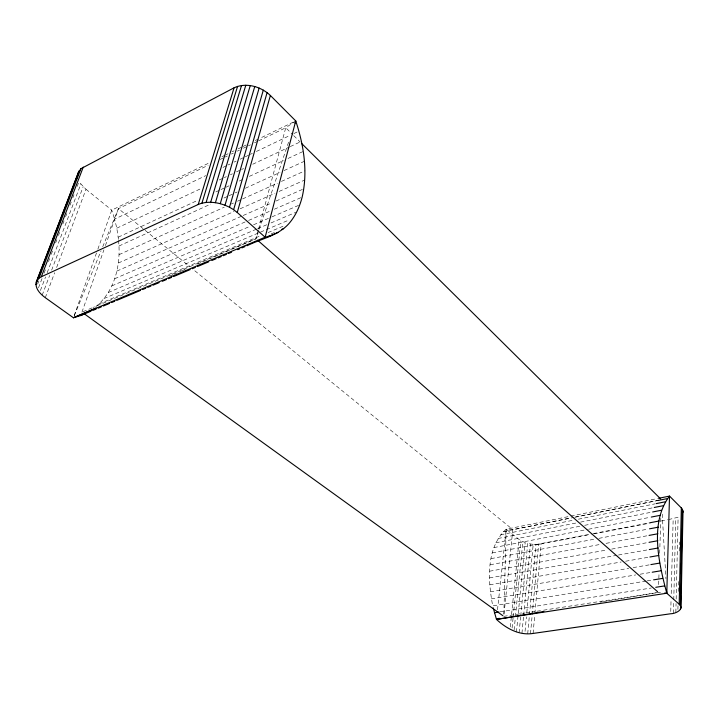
<?xml version="1.0" encoding="UTF-8"?>
<svg xmlns="http://www.w3.org/2000/svg" width="719" height="719" viewBox="0 0 719 719"><rect width="100%" height="100%" fill="white"/><g stroke="black" fill="none" stroke-linecap="round" stroke-linejoin="round"><path stroke-width="0.54" stroke-dasharray="3.6 2.7" d="M646.102 581.069L492.704 605.856C488.039 580.61 485.55 548.264 506.185 529.211L569.763 516.323M677.918 609.388L678.017 604.895M678.323 591.413L678.556 581.312M679.248 550.988L679.455 542M675.842 612.525L676.058 603.556M676.166 599.071L678.107 517.213L668.778 519.54M670.755 611.518L671.07 599.224M671.222 593.624L673.173 518.696M673.433 613.244L673.739 600.922M673.766 599.808L675.788 518.057M503.839 614.116L506.185 529.211L512.836 529.633L571.156 517.869M658.658 584.592L659.053 572.297M659.665 553.297L660.824 517.536M95.852 306.618C115.094 290.97 121.071 264.206 118.545 240.47M533.094 633.439L534.783 614.646M534.882 613.541L541.146 543.906L589.553 534.666M530.496 633.7L532.123 615.806M532.231 614.691L538.648 544.256L541.146 543.906M527.71 633.754L529.364 615.877M529.472 614.763L535.97 544.391L538.648 544.256M525.041 631.372L526.407 616.857M526.82 612.399L533.21 544.292L535.97 544.391M519.109 632.738L520.619 617.109M520.727 615.994L527.728 543.465L520.799 540.832L506.185 529.211L497.197 612.732M521.94 633.268L523.531 616.525M523.639 615.41L530.433 543.986L527.728 543.465M516.44 632.037L525.167 542.755M512.09 627.966L513.096 617.909M513.204 616.794L520.799 540.832M514.112 630.06L515.325 617.783M515.433 616.668L522.839 541.865M510.319 626.914L519.118 539.672M504.01 614.125L512.836 529.633L193.33 269.58M258.283 230.152L255.964 238.78L209.822 258.741M258.57 229.073L285.749 127.748L295.743 120.936L259.352 138.578M288.58 142.173L255.964 238.78L93.281 307.364M81.957 312.136L103.931 249.826M105.423 245.601L118.455 208.636L208.15 165.271M74.174 315.641L97.478 250.221M97.856 249.169L111.769 210.128L209.822 162.593M45.279 297.684L54.68 272.672M56.63 267.459L86.01 189.286L80.896 183.965L79.198 181.143M42.178 295.203L49.674 275.386M51.642 270.173L83.188 186.706M38.493 287.807L42.484 277.345M44.084 273.166L46.079 267.935M48.47 261.662L49.665 258.525M51.265 254.337L53.26 249.116M55.651 242.833L56.846 239.697M58.446 235.517L59.641 232.381M62.832 224.013L64.036 220.877M65.627 216.698L66.822 213.561M70.013 205.194L71.217 202.057M72.808 197.869L74.003 194.732M77.203 186.374L78.398 183.228M40.417 290.494L45.576 276.923M47.166 272.744L80.896 183.965M37.658 284.077L38.862 280.931M74.273 315.695L101.037 250.841M102.736 246.725L118.455 208.636L189.843 266.74M221.955 156.715L224.984 155.241M225.991 154.747L228.013 153.767M232.057 151.808L234.079 150.828M238.124 148.869L242.168 146.91M243.184 146.424L246.213 144.95M255.308 140.538L258.346 139.073M220.239 159.42L224.274 157.47M225.281 156.985L227.294 156.014M231.329 154.064L233.342 153.093M237.369 151.143L239.391 150.163M243.417 148.213L247.453 146.263M248.459 145.777L250.473 144.807M254.508 142.856L257.528 141.391M258.534 140.906L285.749 127.748L292.921 134.857M118.455 239.364L116.802 228.184L114.627 219.142L205.751 175.643M222.971 167.419L227.015 165.487M228.031 165.002L230.053 164.04M234.106 162.108L236.129 161.137M240.182 159.205L244.226 157.272M245.242 156.787L249.295 154.855M250.302 154.369L252.333 153.399M256.377 151.466L289.793 135.514M293.846 133.581L298.906 131.164M116.802 228.184L200.996 188.576M219.259 179.993L223.312 178.078M224.328 177.602L226.359 176.649M230.413 174.744L232.444 173.791M236.497 171.877L240.559 169.972M241.575 169.495L243.597 168.543M252.728 164.247L289.254 147.071M290.26 146.586L301.423 141.346M118.267 237.153L197.554 200.403M215.853 191.919L219.924 190.032M220.94 189.564L225.002 187.677M226.018 187.21L229.064 185.79M239.238 181.08L243.301 179.193M249.403 176.371L283.96 160.346M288.031 158.459L303.274 151.394M119.012 246.006L210.712 204.088M223.96 198.031L228.031 196.17M229.055 195.703L234.151 193.375M235.167 192.908L237.207 191.982M245.359 188.252L279.997 172.425M284.068 170.556L304.452 161.245M119.039 254.652L224.238 207.207M231.392 203.98L233.432 203.064M237.522 201.221L241.602 199.379M242.627 198.911L277.354 183.255M281.435 181.413L304.928 170.816M118.329 263.037L234.052 211.503M240.191 208.771L275.009 193.258M279.107 191.443L304.712 180.038M116.891 271.081L242.168 215.943M243.193 215.493L271.944 202.839M276.051 201.032L303.778 188.827M114.725 278.729L247.57 220.886M248.594 220.436L270.227 211.027M274.343 209.229L302.151 197.123M169.819 276.051L172.902 274.721M173.926 274.272L181.107 271.171M182.132 270.721L185.205 269.391M197.509 264.071L208.789 259.191M111.831 285.901L249.475 226.548M253.582 224.777L271.045 217.246M272.079 216.805L299.814 204.843M108.245 292.534L256.602 229.1M257.627 228.66L266.902 224.696M271.018 222.935L295.752 212.357M103.967 298.574L288.93 220.041M99.033 303.957L260.853 235.616M268.07 232.57L283.538 226.045M82.991 311.704L92.257 307.795M271.27 233.828L274.37 232.525M570.859 516.098L657.463 498.537M575.559 516.979L660.294 499.876M503.255 531.692L573.645 517.491M574.751 517.267L658.343 500.406M500.532 534.792L572.89 520.295M578.373 519.199L655.117 503.83M498.051 538.495L576.162 522.992M580.557 522.12L653.167 507.704M495.84 542.773L580.278 526.191M584.664 525.328L651.549 512.189M493.926 547.581L587.441 529.445M588.546 529.229L650.156 517.285M492.326 552.884L592.114 533.813M593.211 533.597L650.237 522.704M593.957 533.822L650.075 523.108M661.076 521.005L667.672 519.747M491.068 558.627L594.478 539.178M598.882 538.351L648.385 529.04M490.169 564.757L601.614 544.166M606.027 543.357L647.954 535.61M489.648 571.21L606.162 550.098M611.662 549.1L647.936 542.53M489.495 577.923L617.342 555.23M618.448 555.032L649.302 549.559M489.729 584.817L621.189 561.988M625.611 561.224L648.808 557.198M490.349 591.818L628.73 568.343M633.16 567.588L649.769 564.774M600.023 602.145L602.225 601.776M603.331 601.596L607.735 600.859M608.84 600.68L658.406 592.411L660.5 592.618M491.338 598.855L635.686 574.948M640.099 574.22L651.117 572.396M647.208 580.889L653.823 579.82M499.948 611.86L651.315 587.998M503.776 616.354L524.762 613.1M525.868 612.93L530.289 612.246M531.395 612.076L535.808 611.393M536.913 611.222L542.441 610.368M543.537 610.197L658.406 592.411M530.433 543.986L533.21 544.292M86.01 189.286L111.769 210.128L114.627 219.142M293.72 135.648L300.102 141.967M662.226 514.139L665.947 578.75"/><path stroke-width="1.08" d="M493.198 607.816L496.469 619.41C506.32 628.532 519.289 635.686 533.094 633.439L670.692 613.756C675.267 613.819 684.803 609.46 679.194 604.23L666.783 593.229C658.901 563.507 649.302 522.803 669.515 496.092L681.333 507.947L682.43 509.349L683.05 512.243M681.001 608.148L683.014 510.796M679.194 604.23L681.333 507.947M680.345 605.524L682.43 509.349M680.489 609.415L680.776 596.051M681.261 573.78L681.495 562.644M681.98 540.373L682.214 529.238M90.954 311.228L80.618 315.56L73.428 317.753L45.279 297.684C40.489 294.107 34.97 288.786 36.193 282.225L78.137 173.009L80.905 168.704L234.07 87.808C246.168 82.164 261.069 86.541 270.38 95.483L295.743 120.936C303.813 145.283 308.029 171.814 302.151 197.123C299.643 206.874 295.401 216.284 288.687 223.87C277.822 235.868 260.988 238.807 247.048 245.745M77.787 175.58L78.137 173.009M271.863 235.338L265.14 237.216L237.252 212.5L270.38 95.483M237.252 212.5L233.639 209.696L267.091 92.616M233.639 209.696L229.514 207.243L263.307 90.118M229.514 207.243L225.011 205.221L259.146 88.078M36.193 282.225L38.925 278.217L41.334 276.761L198.237 204.484C205.185 201.509 213.058 201.886 220.266 203.684L254.751 86.55M215.421 202.686L250.248 85.597M210.658 202.264L245.799 85.246M206.11 202.434L241.521 85.507M201.922 203.18L237.576 86.37M198.237 204.484L234.07 87.808M295.024 123.057L295.743 120.936L265.14 237.216L73.428 317.753L95.987 307.993M35.95 284.634L37.154 281.488M39.572 275.197L40.776 272.052M43.194 265.76L44.398 262.615M52.442 241.638L54.455 236.398M56.064 232.201L58.077 226.961M59.686 222.764L60.89 219.619M63.308 213.327L64.512 210.182M66.93 203.89L68.539 199.693M71.756 191.308L72.961 188.162M76.178 179.768L77.382 176.622M38.925 278.217L80.905 168.704M41.334 276.761L83.251 167.105M37.19 280.059L79.18 170.691M80.618 315.56L84.447 313.808M281.605 229.478L283.672 228.606M267.738 236.776L278.055 232.453M93.021 310.356L96.121 309.053M98.188 308.19L101.289 306.887M103.356 306.024L109.558 303.418M111.625 302.555L114.725 301.252M116.802 300.38L140.573 290.404M142.641 289.541L145.741 288.238M147.808 287.375L150.909 286.072M152.976 285.2L159.178 282.603M162.278 281.3L166.413 279.565M168.489 278.702L171.589 277.399M173.656 276.527L190.193 269.589M192.261 268.726L195.361 267.423M197.428 266.56L208.798 261.788M211.898 260.485L216.033 258.75M218.1 257.887L221.209 256.584M223.276 255.712L226.377 254.418M228.444 253.546L231.545 252.243M237.746 249.646L239.813 248.774M241.881 247.911L244.981 246.608M658.559 498.321L669.515 496.092L666.783 593.229L496.469 619.41L499.211 618.259M658.343 500.406L667.142 498.635M656.213 503.606L664.985 501.853M654.263 507.479L663.071 505.736M652.645 511.973L661.417 510.256M651.261 517.069L660.06 515.361M650.237 522.704L659.008 521.023M649.482 528.833L658.28 527.18M649.059 535.403L657.885 533.777M649.032 542.333L657.831 540.733M649.302 549.559L658.119 547.995M649.913 557L658.757 555.472M650.875 564.586L659.727 563.085M496.469 619.41L543.843 611.51M652.214 572.216L661.031 570.751M653.823 579.82L662.657 578.391M494.42 612.732L498.842 612.031M655.737 587.306L664.581 585.913M664.689 593.022L666.783 593.229L666.648 591M220.266 203.684L225.011 205.221M83.781 313.448L502.869 615.698M257.654 240.263L657.561 591.674M301.692 143.539L660.599 498.869"/></g></svg>
